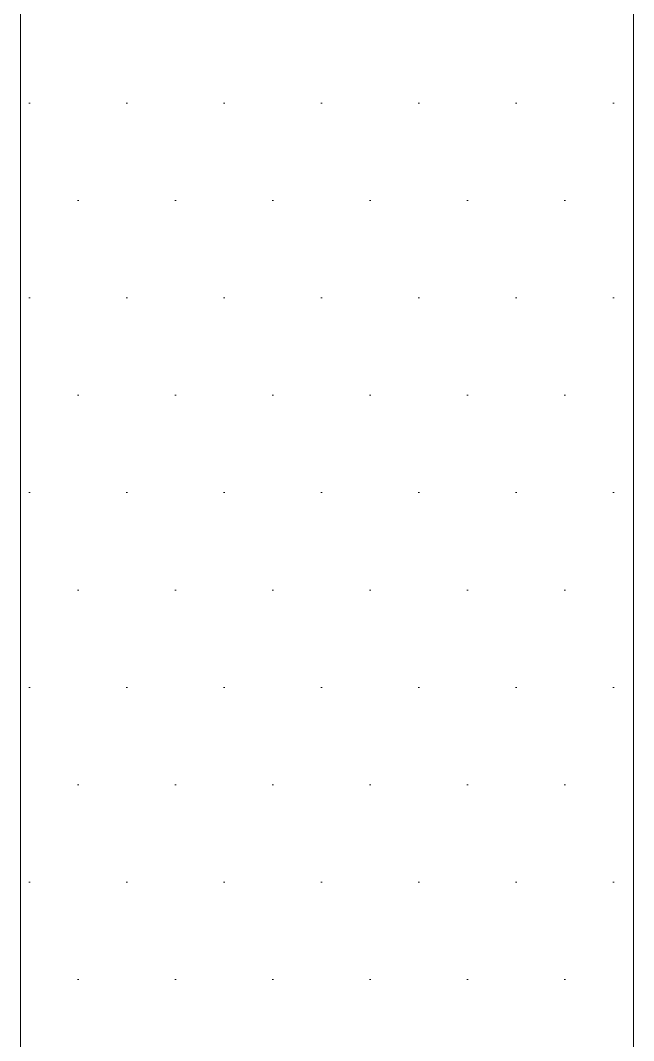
# Model space of a CAD drawing. Header units: millimetres. Extents: x 7371 to 278338, y -43753 to 35464.
# Drawn here: x 273637.5 to 273787.5, y -4004.3 to -3754.9 of the extents above; entities that cross this region are included whole.
import ezdxf

# ---------------------------------------------------------------- set-up
doc = ezdxf.new("R2010")
doc.units = ezdxf.units.MM
doc.header["$MEASUREMENT"] = 0
doc.linetypes.add('CENTER', pattern=[50.800000000000004, 31.75, -6.349999999999999, 6.349999999999999, -6.349999999999999])
doc.layers.add('DINDING', color=1, linetype='Continuous', lineweight=20)
doc.layers.add('PIPA AIR BERSIH', color=5, linetype='CENTER', lineweight=5)

# ---------------------------------------------------------------- blocks, each defined once
blk = doc.blocks.new('dsdsdsdsd')
h = blk.add_hatch()
h.set_pattern_fill('DOTS', color=8, scale=0.05)
h.set_pattern_definition([(0, (127803.6664204888, -997.3892394727438), (0.0396875, 0.079375), [0, -0.079375])])
h.paths.add_polyline_path([(127659.7907862589, -894.6794021807212), (127660.2907862589, -894.6794021807212), (127660.2907862589, -898.74598841952), (127659.7907862589, -898.74598841952)])
blk.add_line((127659.7907862589, -891.4150741099547), (127659.7907862589, -898.9904484346602))
at = {"layer": 'DINDING'}
for p, q in [((127660.2907862589, -901.6150741099548), (127660.2907862589, -889.9270058968159)), ((127659.7907862589, -901.6150741099548), (127659.7907862589, -891.4150741099547))]:
    blk.add_line(p, q, dxfattribs=at)

msp = doc.modelspace()

# ---------------------------------------------------------------- block references
at = {"layer": 'PIPA AIR BERSIH', "xscale": 300.0000059255024, "yscale": 300.0000059255024, "zscale": 300.0000059255024}
msp.add_blockref('dsdsdsdsd', (-38024300.48542885, 264929.8379866981), dxfattribs=at)

doc.saveas('drawing.dxf')
